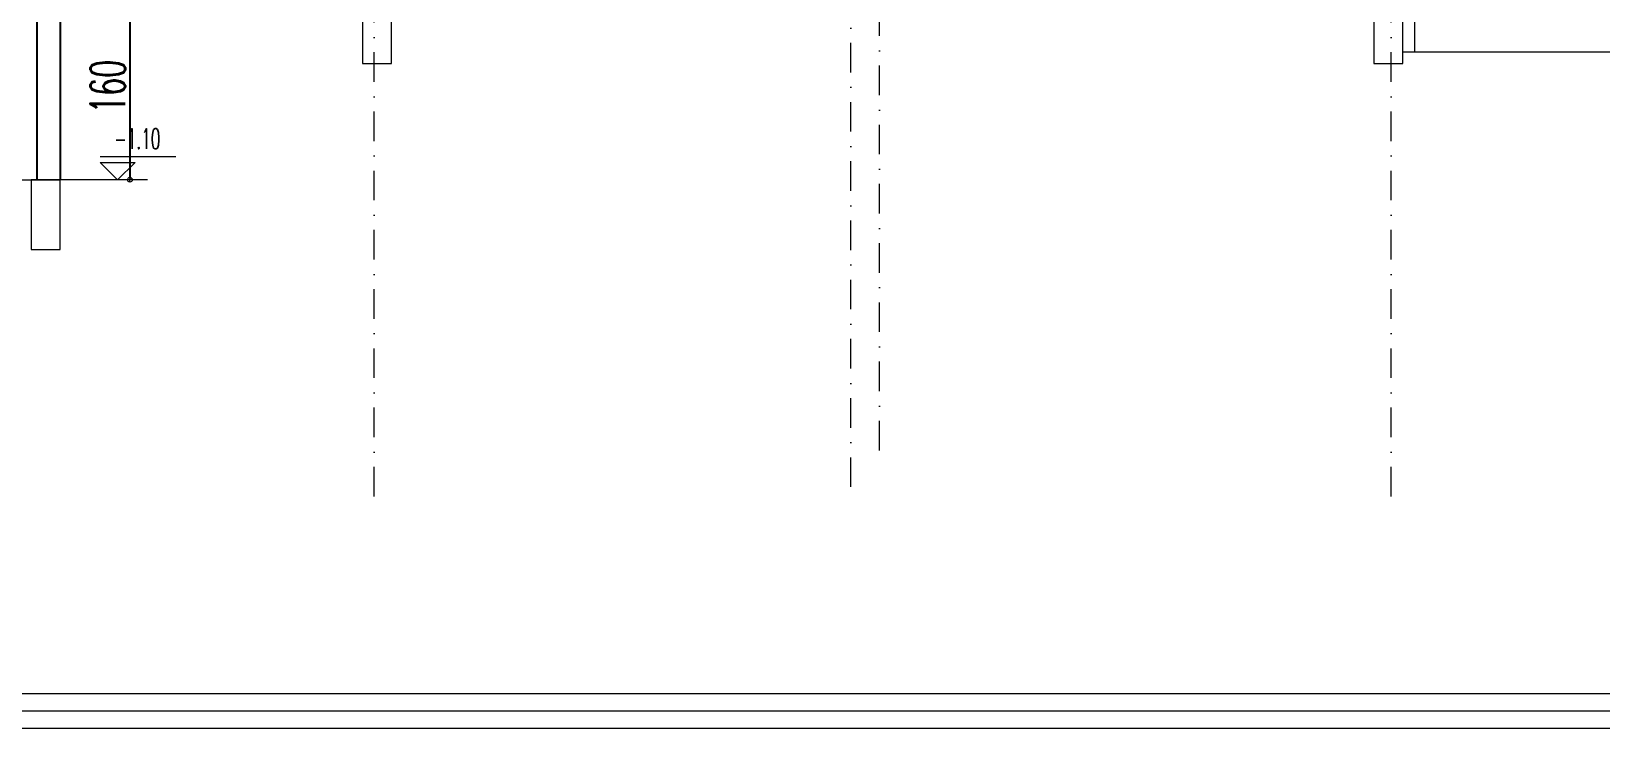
# Model space of a CAD drawing. Header units: millimetres. Extents: x -16104 to 67872, y -88009 to 12107.
# Drawn here: x 44227 to 45576, y 8729 to 9329 of the extents above; entities that cross this region are included whole.
import ezdxf

# ---------------------------------------------------------------- set-up
doc = ezdxf.new("R2010")
doc.units = ezdxf.units.MM
doc.linetypes.add('DASHDOTX2', pattern=[50.8, 25.4, -12.7, 0, -12.7])
doc.layers.get('0').update_dxf_attribs({"color": 241})
doc.layers.add('c05', color=32, linetype='Continuous', lineweight=13)
doc.layers.add('TARAMA', color=8, linetype='Continuous', lineweight=15)
doc.styles.add('DIM', font='Txttw.shx', dxfattribs={"width": 0.6})
doc.styles.add('OLCU', font='simplex.shx', dxfattribs={"width": 0.6, "height": 1400})
doc.dimstyles.new('50', dxfattribs={"dimscale": 0, "dimtxt": 30, "dimasz": 1, "dimexe": 0, "dimexo": 2, "dimgap": 4, "dimtad": 1, "dimdec": 0, "dimzin": 0, "dimdsep": 46, "dimtxsty": 'DIM', "dimblk1": 'DOT', "dimblk2": 'DOT', "dimsah": 1, "dimcen": 1.5, "dimdle": 3, "dimse1": 1, "dimse2": 1, "dimclrd": 256, "dimclre": 9, "dimclrt": 256, "dimadec": 0, "dimazin": 0, "dimtfac": 0.24, "dimtdec": 0, "dimtix": 1, "dimtmove": 2, "dimatfit": 3, "dimldrblk": 'DOT', "dimfxl": 0, "dimtolj": 1, "dimtzin": 15, "dimarcsym": 0})

# ---------------------------------------------------------------- blocks, each defined once
blk = doc.blocks.new('DOT')
for p, q in [((0, 15), (0, -15)), ((-2, 0), (0, 0)), ((2, 0), (0, 0))]:
    blk.add_line(p, q)
blk.add_circle((0, 0), 2)
blk = doc.blocks.new('*D2468')
at = {"layer": 'Defpoints', "color": 0, "transparency": 16777216}
for p in [(44311.4, 9361.1), (44311.4, 9201.1), (44311.4, 9201.1)]:
    blk.add_point(p, dxfattribs=at)
at = {"layer": 'TARAMA', "lineweight": -2, "transparency": 16777216}
blk.add_line((44311.4, 9360.1), (44311.4, 9202.1), dxfattribs=at)
for p, rotation in [((44311.4, 9361.1), 90), ((44311.4, 9201.1), 270)]:
    blk.add_blockref('DOT', p, dxfattribs=dict(at, rotation=rotation))
at = {"layer": 'TARAMA', "transparency": 16777216, "insert": (44292.4, 9281.1), "char_height": 30, "attachment_point": 5, "rotation": 90, "style": 'DIM'}
blk.add_mtext('\\A1;160', dxfattribs=at)

msp = doc.modelspace()

# ---------------------------------------------------------------- linework, layer by layer
for p, q in [((44231.4, 9361.1), (44231.4, 9201.1)), ((44251.4, 9361.1), (44251.4, 9201.1))]:
    msp.add_line(p, q)
at = {"layer": 'c05'}
for points in [[(46255.1, 8939.6), (46255.1, 8729.3), (42724.8, 8729.3), (42724.8, 12107.1), (46255.1, 12107.1), (46255.1, 10251)], [(46255.1, 8939.6), (46255.1, 8729.3), (42724.8, 8729.3), (42724.8, 12107.1), (46255.1, 12107.1), (46255.1, 10251)], [(46240.1, 8939.6), (46240.1, 8744.3), (42739.8, 8744.3), (42739.8, 12092.1), (46240.1, 12092.1), (46240.1, 10251)], [(46225.1, 8939.6), (46225.1, 8759.3), (42754.8, 8759.3), (42754.8, 12077.1), (46225.1, 12077.1), (46225.1, 10251)]]:
    msp.add_lwpolyline(points, dxfattribs=at)
at = {"layer": 'TARAMA', "linetype": 'DASHDOTX2'}
for p, q in [((44955.9, 8968.5), (44955.9, 11862.2)), ((44521.4, 8929), (44521.4, 11822.7)), ((44931.4, 8937.1), (44931.4, 11830.8)), ((45395.9, 8929), (45395.9, 11822.7))]:
    msp.add_line(p, q, dxfattribs=at)
at = {"layer": 'TARAMA', "ltscale": 0.01}
for p, q in [((45415.9, 9626.1), (45415.9, 9311.1)), ((44285.8, 9221.1), (44350.8, 9221.1)), ((44300.8, 9201.1), (44285.8, 9216.1)), ((44285.8, 9216.1), (44315.8, 9216.1)), ((44300.8, 9201.1), (44315.8, 9216.1)), ((44300.8, 9201.1), (44251.4, 9201.1))]:
    msp.add_line(p, q, dxfattribs=at)
at = {"layer": 'TARAMA'}
for p, q in [((45405.9, 9311.1), (45691.4, 9311.1)), ((44051.8, 9201.1), (44251.4, 9201.1))]:
    msp.add_line(p, q, dxfattribs=at)
for points in [[(44511.4, 9361.1), (44511.4, 9301.1), (44536.4, 9301.1), (44536.4, 9361.1), (44511.4, 9361.1)], [(45380.9, 9361.1), (45380.9, 9301.1), (45405.9, 9301.1), (45405.9, 9361.1), (45380.9, 9361.1)], [(44226.4, 9201.1), (44226.4, 9141.1), (44251.4, 9141.1), (44251.4, 9201.1), (44226.4, 9201.1)]]:
    msp.add_lwpolyline(points, dxfattribs=at)

# ---------------------------------------------------------------- texts
at = {"layer": 'TARAMA', "ltscale": 0.01, "style": 'OLCU', "width": 0.55}
msp.add_text('-1.10', height=17.5, dxfattribs=at).set_placement((44298, 9227.6))

# ---------------------------------------------------------------- dimensions: what is measured, and where the dimension line sits
at = {"layer": 'TARAMA'}
dim = msp.add_linear_dim(base=(44311.4, 9201.1), p1=(44311.4, 9361.1), p2=(44311.4, 9201.1), angle=90, dimstyle='50', override={"dimscale": 1}, dxfattribs=at)
dim.commit()
dim.dimension.update_dxf_attribs({"geometry": '*D2468', "text_midpoint": (44292.4, 9281.1)})

doc.saveas('drawing.dxf')
